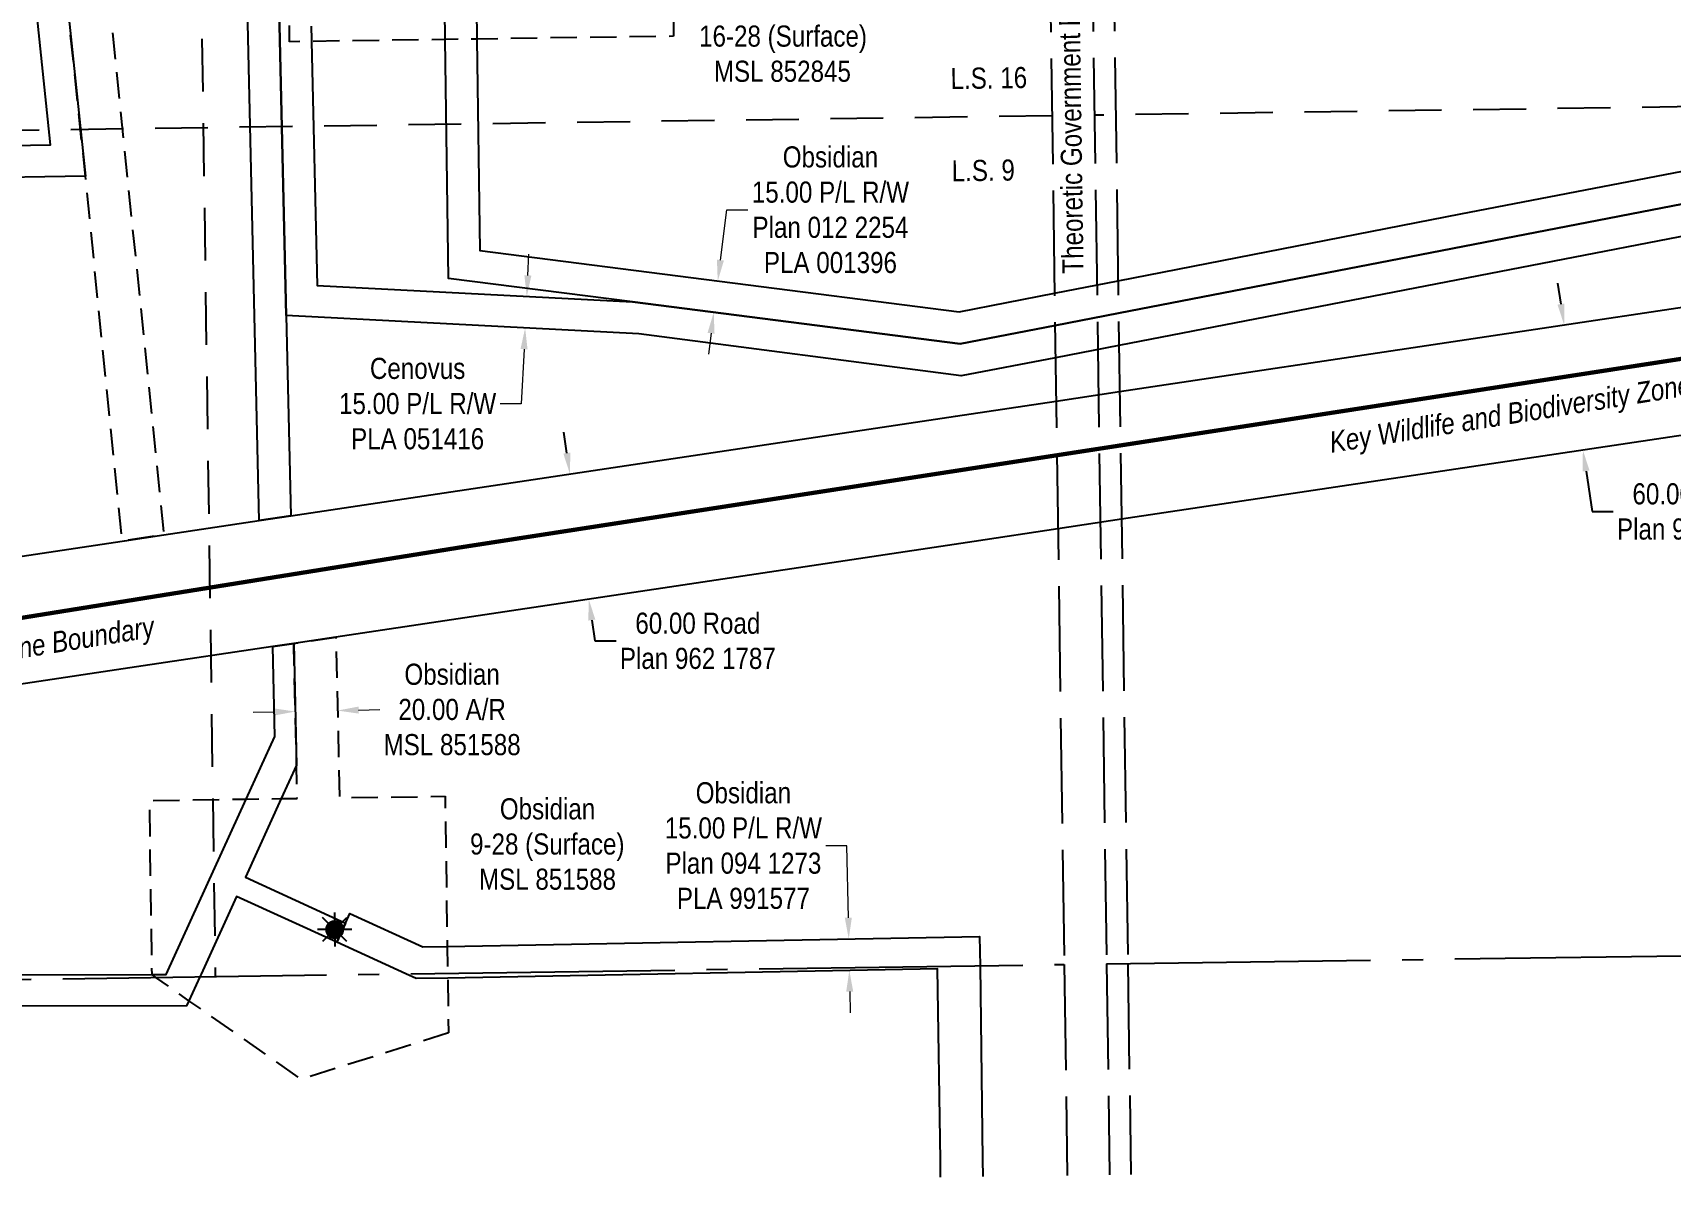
# Model space of a CAD drawing. Extents: x 566267 to 569350, y 5891344 to 5894279.
# Drawn here: x 567937 to 568713, y 5891641 to 5892183 of the extents above; entities that cross this region are included whole.
import ezdxf
from ezdxf.enums import TextEntityAlignment as Align

# ---------------------------------------------------------------- set-up
doc = ezdxf.new("R2010")
doc.units = 0
doc.header["$LTSCALE"] = 5
doc.header["$PDSIZE"] = 0.5
for name, pattern in [('DASHDOT2', [12.7, 6.35, -3.175, 0, -3.175]), ('foc-ACCESSROAD', [3.75, 2.5, -1.25]), ('foc-LSD', [8, 5, -3]), ('foc-QUARTERLINE', [33, 25, -3, 2, -3]), ('foc-UNSURVEYED', [12.5, 10, -2.5])]:
    doc.linetypes.add(name, pattern=pattern)
doc.layers.get('Defpoints').update_dxf_attribs({"color": 9})
for name, color, linetype in [('AS-WILDLIFE', 131, 'DASHDOT2'), ('C-RW', 13, 'Continuous'), ('C-WS', 13, 'foc-ACCESSROAD'), ('C-WS-S', 8, 'Continuous'), ('F-RW', 190, 'Continuous'), ('L-QSEC', 8, 'foc-QUARTERLINE'), ('L-ROAD-T', 7, 'Continuous'), ('L-SECTION-LSD', 7, 'foc-LSD'), ('L-TITLEDB', 4, 'Continuous'), ('L-TITLEDB-T', 4, 'Continuous'), ('L-USEC', 7, 'foc-UNSURVEYED')]:
    doc.layers.add(name, color=color, linetype=linetype)
for name, color, linetype, lineweight in [('C-AR-T', 13, 'Continuous', 9), ('C-RW-T', 13, 'Continuous', 9), ('C-WS-T', 13, 'Continuous', 9), ('F-RW-T', 190, 'Continuous', 9)]:
    doc.layers.add(name, color=color, linetype=linetype, lineweight=lineweight)
doc.styles.add('100L', font='ARIALN.TTF', dxfattribs={"height": 11})
doc.styles.add('240', font='ARIALN.TTF', dxfattribs={"height": 30})
doc.styles.add('80CG', font='ARIALN.TTF', dxfattribs={"height": 10})
doc.styles.add('80L', font='ARIALN.TTF', dxfattribs={"height": 10})
doc.dimstyles.new('Compass 5 000', dxfattribs={"dimscale": 5, "dimtxt": 9, "dimasz": 2, "dimexe": 0.2, "dimexo": 0.0625, "dimgap": 0.5, "dimtad": 0, "dimtih": 1, "dimtoh": 1, "dimzin": 0, "dimdsep": 46, "dimtxsty": '80CG', "dimcen": 0.1, "dimse1": 1, "dimse2": 1, "dimclrd": 256, "dimclrt": 256, "dimaunit": 1, "dimadec": 4, "dimazin": 0, "dimtfac": 0.06, "dimtofl": 0, "dimtmove": 0, "dimatfit": 1, "dimfxl": 0.2, "dimtolj": 1, "dimtzin": 0, "dimlwd": -1, "dimarcsym": 0})

# ---------------------------------------------------------------- blocks, each defined once
blk = doc.blocks.new('*D417')
at = {"layer": 'C-RW-T', "transparency": 16777216}
for p, q in [((568262.7, 5892075.13), (568265.74, 5892098.93)), ((568265.74, 5892098.93), (568275.74, 5892098.93)), ((568258.26, 5892040.44), (568256.99, 5892030.52))]:
    blk.add_line(p, q, dxfattribs=at)
for points in [[(568261.04, 5892075.34), (568264.35, 5892074.92), (568261.43, 5892065.21)], [(568256.6, 5892040.65), (568259.91, 5892040.23), (568259.53, 5892050.36)]]:
    blk.add_solid(points, dxfattribs=at)
at = {"layer": 'Defpoints', "color": 0, "transparency": 16777216}
for p in [(568245.4, 5892067.26), (568261.43, 5892065.21), (568243.5, 5892052.41)]:
    blk.add_point(p, dxfattribs=at)
at = {"layer": 'C-RW-T', "transparency": 16777216, "insert": (568314.83, 5892098.93), "char_height": 10, "attachment_point": 5, "style": '80CG'}
blk.add_mtext('\\A1;Obsidian\\P15.00 P/L R/W\\PPlan 012 2254\\PPLA 001396', dxfattribs=at)
blk = doc.blocks.new('*D418')
at = {"layer": 'C-RW-T', "transparency": 16777216}
for p, q in [((568811.83, 5892188.18), (568801.83, 5892188.18)), ((568819.78, 5892147.47), (568811.83, 5892188.18)), ((568826.53, 5892112.91), (568828.45, 5892103.09))]:
    blk.add_line(p, q, dxfattribs=at)
for points in [[(568821.42, 5892147.79), (568818.14, 5892147.15), (568821.7, 5892137.65)], [(568828.17, 5892113.23), (568824.89, 5892112.59), (568824.61, 5892122.72)]]:
    blk.add_solid(points, dxfattribs=at)
at = {"layer": 'Defpoints', "color": 0, "transparency": 16777216}
for p in [(568821.7, 5892137.65), (568517.72, 5892078.28), (568520.64, 5892063.35)]:
    blk.add_point(p, dxfattribs=at)
at = {"layer": 'C-RW-T', "transparency": 16777216, "insert": (568762.74, 5892188.18), "char_height": 10, "attachment_point": 5, "style": '80CG'}
blk.add_mtext('\\A1;Obsidian\\P15.00 P/L R/W\\PPlan 012 2254\\PPLA 001396', dxfattribs=at)
blk = doc.blocks.new('*D419')
at = {"layer": 'Defpoints', "color": 0, "transparency": 16777216}
for p in [(568109.36, 5892061.11), (568108.58, 5892046.15), (568170.16, 5892042.94)]:
    blk.add_point(p, dxfattribs=at)
at = {"layer": 'F-RW-T', "transparency": 16777216}
for p, q in [((568171.47, 5892067.89), (568171.99, 5892077.87)), ((568169.64, 5892032.95), (568168.3, 5892007.09)), ((568168.3, 5892007.09), (568158.3, 5892007.09))]:
    blk.add_line(p, q, dxfattribs=at)
for points in [[(568169.8, 5892067.97), (568173.13, 5892067.8), (568170.94, 5892057.9)], [(568167.98, 5892033.04), (568171.31, 5892032.86), (568170.16, 5892042.94)]]:
    blk.add_solid(points, dxfattribs=at)
at = {"layer": 'F-RW-T', "transparency": 16777216, "insert": (568119.21, 5892007.09), "char_height": 10, "attachment_point": 5, "style": '80CG'}
blk.add_mtext('\\A1;Cenovus\\P15.00 P/L R/W\\PPLA 051416', dxfattribs=at)
blk = doc.blocks.new('*D424')
at = {"layer": 'C-RW-T', "transparency": 16777216}
for p, q in [((568322.67, 5891797.69), (568312.67, 5891797.69)), ((568323.31, 5891763.56), (568322.67, 5891797.69)), ((568323.96, 5891728.57), (568324.15, 5891718.57))]:
    blk.add_line(p, q, dxfattribs=at)
for points in [[(568324.98, 5891763.59), (568321.64, 5891763.52), (568323.5, 5891753.56)], [(568325.63, 5891728.6), (568322.3, 5891728.54), (568323.78, 5891738.57)]]:
    blk.add_solid(points, dxfattribs=at)
at = {"layer": 'Defpoints', "color": 0, "transparency": 16777216}
for p in [(568315.94, 5891753.42), (568323.5, 5891753.56), (568316.22, 5891738.43)]:
    blk.add_point(p, dxfattribs=at)
at = {"layer": 'C-RW-T', "transparency": 16777216, "insert": (568273.59, 5891797.69), "char_height": 10, "attachment_point": 5, "style": '80CG'}
blk.add_mtext('\\A1;Obsidian\\P15.00 P/L R/W\\PPlan 094 1273\\PPLA 991577', dxfattribs=at)
blk = doc.blocks.new('*D425')
at = {"layer": 'Defpoints', "color": 0, "transparency": 16777216}
for p in [(568183.29, 5891972.57), (568192.18, 5891913.27), (568200.29, 5891914.48)]:
    blk.add_point(p, dxfattribs=at)
at = {"layer": 'L-TITLEDB-T', "transparency": 16777216}
for p, q in [((568189.92, 5891983.67), (568188.43, 5891993.56)), ((568201.77, 5891904.59), (568203.25, 5891894.7)), ((568203.25, 5891894.7), (568213.25, 5891894.7))]:
    blk.add_line(p, q, dxfattribs=at)
for points in [[(568191.57, 5891983.92), (568188.27, 5891983.43), (568191.4, 5891973.78)], [(568203.42, 5891904.84), (568200.12, 5891904.34), (568200.29, 5891914.48)]]:
    blk.add_solid(points, dxfattribs=at)
at = {"layer": 'L-TITLEDB-T', "transparency": 16777216, "insert": (568251.99, 5891894.7), "char_height": 10, "attachment_point": 5, "style": '80CG'}
blk.add_mtext('\\A1;60.00 Road\\PPlan 962 1787', dxfattribs=at)
blk = doc.blocks.new('*D426')
at = {"layer": 'Defpoints', "color": 0, "transparency": 16777216}
for p in [(568687.52, 5892048.14), (568671.39, 5891985.09), (568696.4, 5891988.84)]:
    blk.add_point(p, dxfattribs=at)
at = {"layer": 'L-TITLEDB-T', "transparency": 16777216}
for p, q in [((568661.02, 5892054.29), (568659.54, 5892064.17)), ((568672.87, 5891975.2), (568675.75, 5891955.99)), ((568675.75, 5891955.99), (568685.75, 5891955.99))]:
    blk.add_line(p, q, dxfattribs=at)
for points in [[(568662.67, 5892054.53), (568659.37, 5892054.04), (568662.5, 5892044.4)], [(568674.52, 5891975.45), (568671.22, 5891974.95), (568671.39, 5891985.09)]]:
    blk.add_solid(points, dxfattribs=at)
at = {"layer": 'L-TITLEDB-T', "transparency": 16777216, "insert": (568724.49, 5891955.99), "char_height": 10, "attachment_point": 5, "style": '80CG'}
blk.add_mtext('\\A1;60.00 Road\\PPlan 962 1787', dxfattribs=at)
blk = doc.blocks.new('GAS')
h = blk.add_hatch(color=255)
h.dxf.hatch_style = 1
edge = h.paths.add_edge_path()
edge.add_arc((0, 0), 0.9, 0, 360)
for p, q in [((0, 0.81), (0, 1.62)), ((-0.81, 0), (-1.62, 0)), ((-0.57, 0.57), (-1.14, 1.14)), ((0.57, 0.57), (1.14, 1.14)), ((1.62, 0), (0.81, 0)), ((-0.57, -0.57), (-1.14, -1.14)), ((0, -0.81), (0, -1.62)), ((1.14, -1.14), (0.57, -0.57))]:
    blk.add_line(p, q)
blk.add_circle((0, 0), 0.8)
blk = doc.blocks.new('*D430')
at = {"layer": 'C-AR-T', "transparency": 16777216}
for p, q in [((568051.27, 5891861.02), (568041.27, 5891860.79)), ((568091.26, 5891861.94), (568101.26, 5891862.17))]:
    blk.add_line(p, q, dxfattribs=at)
for points in [[(568051.23, 5891862.69), (568051.3, 5891859.36), (568061.26, 5891861.25)], [(568091.23, 5891863.6), (568091.3, 5891860.27), (568081.27, 5891861.71)]]:
    blk.add_solid(points, dxfattribs=at)
at = {"layer": 'Defpoints', "color": 0, "transparency": 16777216}
for p in [(568061.27, 5891860.87), (568081.27, 5891861.71), (568081.28, 5891861.33)]:
    blk.add_point(p, dxfattribs=at)
at = {"layer": 'C-AR-T', "transparency": 16777216, "insert": (568135.56, 5891862.17), "char_height": 10, "attachment_point": 5, "style": '80CG'}
blk.add_mtext('\\A1;Obsidian\\P20.00 A/R\\PMSL 851588', dxfattribs=at)

msp = doc.modelspace()

# ---------------------------------------------------------------- linework, layer by layer
at = {"layer": 'C-RW'}
for points in [[(567515.592, 5892122.582), (567611.599, 5892124.175), (567615.529, 5892124.239), (567945.216, 5892129.695), (567932.517, 5892252.79), (568032.509, 5892254.2), (568057.491, 5892254.552), (568108.616, 5892282.117), (568110.234, 5892282.989), (568118.537, 5892287.466), (568125.657, 5892274.263), (568119.405, 5892270.893), (568092.685, 5892256.484), (568061.383, 5892239.606), (568057.707, 5892239.565), (568042.644, 5892239.348), (568032.721, 5892239.21), (567948.869, 5892238.084), (567961.781, 5892114.96), (567615.742, 5892109.235), (567611.847, 5892109.171), (567515.805, 5892107.577)], [(567621.013, 5891736.368), (567993.364, 5891736.656), (568000.128, 5891736.738), (568038.021, 5891819.755), (568051.54, 5891849.373), (568050.559, 5891892.038), (568060.525, 5891893.533), (568061.845, 5891835.863), (568054.597, 5891819.992), (568037.577, 5891782.725), (568037.577, 5891782.725), (568085.052, 5891761.022), (568080.902, 5891751.924), (568033.432, 5891773.603), (568016.608, 5891736.779), (568016.053, 5891735.565), (568010.865, 5891724.262), (568009.728, 5891721.782), (567621.225, 5891721.36)], [(568366.997, 5891640.607), (568366.927, 5891648.745), (568365.576, 5891739.35), (568133.472, 5891735.002), (568118.54, 5891734.723), (568113.648, 5891736.952), (568080.902, 5891751.924), (568085.052, 5891761.022), (568087.14, 5891765.572), (568121.672, 5891749.789), (568133.258, 5891750.005), (568385.388, 5891754.712), (568385.73, 5891740.828), (568386.935, 5891648.978), (568387.028, 5891640.892)]]:
    msp.add_lwpolyline(points, dxfattribs=at)
msp.add_lwpolyline([(568059.123, 5891953.955), (568044.186, 5891951.71), (568038.44, 5892201.22), (568058.037, 5892215.08), (568073.94, 5892226.326), (568106.617, 5892249.437), (568130.996, 5892266.678), (568139.651, 5892254.44), (568131.257, 5892248.503), (568087.702, 5892217.702), (568058.296, 5892196.906), (568053.581, 5892193.571), (568053.911, 5892179.281), (568056.928, 5892048.838), (568059.123, 5891953.955)], close=True, dxfattribs=at)
at = {"layer": 'C-WS', "flags": 128}
for points in [[(568238.83, 5892304.02), (568240.535, 5892181.165), (568180.836, 5892180.337), (568147.243, 5892179.858), (568132.246, 5892179.644), (568068.933, 5892178.742), (568058.557, 5892178.594), (568058.296, 5892196.906), (568058.237, 5892201.063), (568058.037, 5892215.08), (568057.973, 5892219.625), (567970.952, 5892218.385), (567999.014, 5891944.952), (567980.303, 5891942.153), (567979.2, 5891941.987), (567961.781, 5892114.96), (567948.869, 5892238.084), (568032.721, 5892239.21), (568042.644, 5892239.348), (568057.707, 5892239.565), (568057.491, 5892254.552), (568056.839, 5892301.396)], [(568133.845, 5891708.97), (568064.11, 5891687.015), (568010.865, 5891724.262), (567995.123, 5891735.268), (567993.364, 5891736.656), (567992.185, 5891819.098), (568038.021, 5891819.755), (568054.597, 5891819.992), (568062.205, 5891820.101), (568061.845, 5891835.863), (568060.525, 5891893.533), (568080.471, 5891896.522), (568081.848, 5891836.321), (568082.213, 5891820.385), (568132.241, 5891821.094), (568133.258, 5891750.005), (568133.44, 5891737.233), (568133.472, 5891735.002), (568133.845, 5891708.97)]]:
    msp.add_lwpolyline(points, close=True, dxfattribs=at)
at = {"layer": 'L-QSEC'}
for p, q in [((568445.694, 5891741.683), (569215.5, 5891752.614)), ((567621.104, 5891729.974), (568425.59, 5891741.397))]:
    msp.add_line(p, q, dxfattribs=at)
at = {"layer": 'L-SECTION-LSD'}
for p, q in [((568011.909, 5892539.901), (568023.347, 5891735.686)), ((569244.37, 5892155.206), (568439.941, 5892143.79)), ((568419.837, 5892143.502), (567615.419, 5892132.084))]:
    msp.add_line(p, q, dxfattribs=at)
at = {"layer": 'L-TITLEDB'}
msp.add_lwpolyline([(569345.328, 5892086.091), (569334.392, 5892084.452), (569319.56, 5892082.229), (569314.37, 5892081.451), (569303.424, 5892079.811), (569294.583, 5892078.486), (569245.586, 5892071.142), (569221.231, 5892067.493), (569126.392, 5892053.277), (568776.964, 5892000.911), (568452.735, 5891952.318), (568422.637, 5891947.807), (568382.999, 5891941.866), (568080.471, 5891896.522), (568060.525, 5891893.533), (568050.559, 5891892.038), (567989.191, 5891882.846), (567619.725, 5891827.473), (567585.6, 5891822.359), (567519.977, 5891812.524)], dxfattribs=at)
at = {"layer": 'L-USEC'}
for p, q in [((568414.084, 5892545.607), (568425.59, 5891741.397)), ((568434.188, 5892545.895), (568445.694, 5891741.685)), ((568444.24, 5892546.039), (568455.746, 5891741.829)), ((568445.694, 5891741.685), (568447.124, 5891641.745)), ((568455.746, 5891741.829), (568457.176, 5891641.891)), ((568425.59, 5891741.397), (568427.019, 5891641.46))]:
    msp.add_line(p, q, dxfattribs=at)

# ---------------------------------------------------------------- block references
at = {"layer": 'C-WS-S', "color": 5, "xscale": 4.999999999999985, "yscale": 4.999999999999985, "zscale": 4.999999999999985}
msp.add_blockref('GAS', (568079.909, 5891757.956), dxfattribs=at)

# ---------------------------------------------------------------- texts
at = {"layer": 'AS-WILDLIFE', "char_height": 9.99487, "attachment_point": 5, "rotation": 9.122888, "style": '240'}
for insert in [(568662.886, 5892005.1), (567883.253, 5891882.254)]:
    msp.add_mtext_dynamic_manual_height_columns('{\\fArial Narrow|b0|i1|c0|p34;Key Wildlife and Biodiversity Zone Boundary}', width=226.10264, gutter_width=44.977, heights=[0], dxfattribs=dict(at, insert=insert))
at = {"layer": 'C-WS', "insert": (568251.934, 5892202.916), "char_height": 9.99487, "width": 78.95443, "attachment_point": 1, "style": '80L'}
msp.add_mtext('\\pi17.57168;Obsidian\\P\\pi0.66357;16-28 (Surface)\\P\\pi7.67566;MSL 852845', dxfattribs=at)
at = {"layer": 'C-WS-T', "insert": (568143.789, 5891820.15), "char_height": 9.99487, "width": 72.58662, "attachment_point": 1, "style": '80L'}
msp.add_mtext('\\pi14.38777;Obsidian\\P\\pi0.27837;9-28 (Surface)\\P\\pi4.51221;MSL 851588', dxfattribs=at)
at = {"layer": 'L-ROAD-T', "style": '80L'}
msp.add_text('Theoretic Government Road Allowance', height=10, rotation=90.81979, dxfattribs=at).set_placement((568428.342, 5892168.663), align=Align.MIDDLE_CENTER)
at = {"layer": 'L-SECTION-LSD', "insert": (568372.218, 5892122.408), "char_height": 9.9949, "attachment_point": 1, "rotation": 0.814791, "style": '100L', "bg_fill": 3, "box_fill_scale": 1.15, "bg_fill_color": 256, "bg_fill_transparency": 0}
msp.add_mtext_dynamic_manual_height_columns('L.S. 9', width=30.51162, gutter_width=54.972, heights=[0], dxfattribs=at)

# ---------------------------------------------------------------- dimensions: what is measured, and where the dimension line sits
at = {"layer": 'C-AR-T'}
dim = msp.add_aligned_dim(p1=(568061.273, 5891860.874), p2=(568081.276, 5891861.332), distance=0.378, text='Obsidian\\P20.00 A/R\\PMSL 851588', dimstyle='Compass 5 000', dxfattribs=at)
dim.commit()
dim.dimension.update_dxf_attribs({"geometry": '*D430', "text_midpoint": (568135.56, 5891862.167)})
at = {"layer": 'C-RW-T'}
for base, p1, p2, angle, text, picture, middle in [((568821.697, 5892137.652), (568520.64, 5892063.352), (568517.724, 5892078.282), 101.051448, 'Obsidian\\P15.00 P/L R/W\\PPlan 012 2254\\PPLA 001396', '*D418', (568762.742, 5892188.18)), ((568261.428, 5892065.21), (568243.503, 5892052.413), (568245.404, 5892067.262), 82.704539, 'Obsidian\\P15.00 P/L R/W\\PPlan 012 2254\\PPLA 001396', '*D417', (568314.831, 5892098.93)), ((568323.496, 5891753.557), (568316.217, 5891738.425), (568315.937, 5891753.416), 91.069525, 'Obsidian\\P15.00 P/L R/W\\PPlan 094 1273\\PPLA 991577', '*D424', (568273.586, 5891797.691))]:
    dim = msp.add_linear_dim(base=base, p1=p1, p2=p2, angle=angle, text=text, dimstyle='Compass 5 000', dxfattribs=at)
    dim.commit()
    dim.dimension.update_dxf_attribs({"geometry": picture, "text_midpoint": middle, "dimtype": 161})
at = {"layer": 'F-RW-T'}
dim = msp.add_linear_dim(base=(568170.165, 5892042.935), p1=(568109.36, 5892061.11), p2=(568108.58, 5892046.146), angle=267.015871, text='Cenovus\\P15.00 P/L R/W\\PPLA 051416', dimstyle='Compass 5 000', dxfattribs=at)
dim.commit()
dim.dimension.update_dxf_attribs({"geometry": '*D419', "text_midpoint": (568119.21, 5892007.086), "dimtype": 161})
at = {"layer": 'L-TITLEDB-T'}
for base, p1, p2, angle, picture, middle in [((568671.39, 5891985.088), (568687.516, 5892048.145), (568696.404, 5891988.837), 278.523703, '*D426', (568724.485, 5891955.993)), ((568200.288, 5891914.481), (568183.293, 5891972.569), (568192.181, 5891913.266), 278.524135, '*D425', (568251.987, 5891894.702))]:
    dim = msp.add_linear_dim(base=base, p1=p1, p2=p2, angle=angle, text='60.00 Road\\PPlan 962 1787', dimstyle='Compass 5 000', dxfattribs=at)
    dim.commit()
    dim.dimension.update_dxf_attribs({"geometry": picture, "text_midpoint": middle, "dimtype": 161})

# ---------------------------------------------------------------- next in the draw order: linework, layer by layer
at = {"layer": 'AS-WILDLIFE', "const_width": 1.999, "flags": 128}
msp.add_lwpolyline([(567519.596, 5891839.478), (568139.497, 5891939.024), (568859.165, 5892050.149), (568858.053, 5892026.478), (568869.748, 5892034.274), (569344.899, 5892115.729)], dxfattribs=at)
at = {"layer": 'L-TITLEDB'}
msp.add_lwpolyline([(567519.121, 5891873.035), (567576.712, 5891881.667), (567618.87, 5891887.984), (567979.2, 5891941.987), (567980.303, 5891942.153), (567999.014, 5891944.952), (568044.186, 5891951.71), (568059.123, 5891953.955), (568374.111, 5892001.173), (568421.771, 5892008.316), (568451.869, 5892012.827), (568768.076, 5892060.219), (569212.344, 5892126.8), (569244.71, 5892131.65), (569293.624, 5892138.981), (569308.468, 5892141.205), (569323.311, 5892143.429), (569344.452, 5892146.597)], dxfattribs=at)

# ---------------------------------------------------------------- next in the draw order: texts
at = {"layer": 'L-SECTION-LSD', "insert": (568371.674, 5892166.141), "char_height": 9.9949, "attachment_point": 1, "rotation": 0.814791, "style": '100L', "bg_fill": 3, "box_fill_scale": 1.15, "bg_fill_color": 256, "bg_fill_transparency": 0}
msp.add_mtext_dynamic_manual_height_columns('L.S. 16', width=36.92249, gutter_width=54.972, heights=[0], dxfattribs=at)

# ---------------------------------------------------------------- next in the draw order: linework, layer by layer
at = {"layer": 'C-RW'}
msp.add_lwpolyline([(568926.16, 5892141.867), (568451.338, 5892049.934), (568421.259, 5892044.11), (568376.309, 5892035.407), (568221.056, 5892055.287), (568133.872, 5892066.452), (568132.246, 5892179.644), (568132.225, 5892181.1), (568131.257, 5892248.503), (568130.996, 5892266.678), (568145.984, 5892266.895), (568146.098, 5892258.998), (568147.222, 5892181.313), (568147.232, 5892180.617), (568147.243, 5892179.858), (568148.692, 5892079.643), (568375.816, 5892050.566), (568421.04, 5892059.399), (568451.118, 5892065.274), (568613.498, 5892096.988), (568924.517, 5892156.818)], dxfattribs=at)
at = {"layer": 'F-RW'}
for points in [[(568927.696, 5892126.88), (568451.556, 5892034.688), (568421.477, 5892028.864), (568376.807, 5892020.215), (568223.997, 5892040.129), (568056.928, 5892048.838), (568053.911, 5892179.281), (568053.581, 5892193.571)], [(568068.767, 5892185.932), (568068.916, 5892179.496), (568068.933, 5892178.742), (568071.61, 5892063.079), (568221.056, 5892055.287), (568221.056, 5892055.287), (568376.309, 5892035.407), (568421.259, 5892044.11), (568451.338, 5892049.934), (568926.16, 5892141.867)]]:
    msp.add_lwpolyline(points, dxfattribs=at)

doc.saveas('drawing.dxf')
